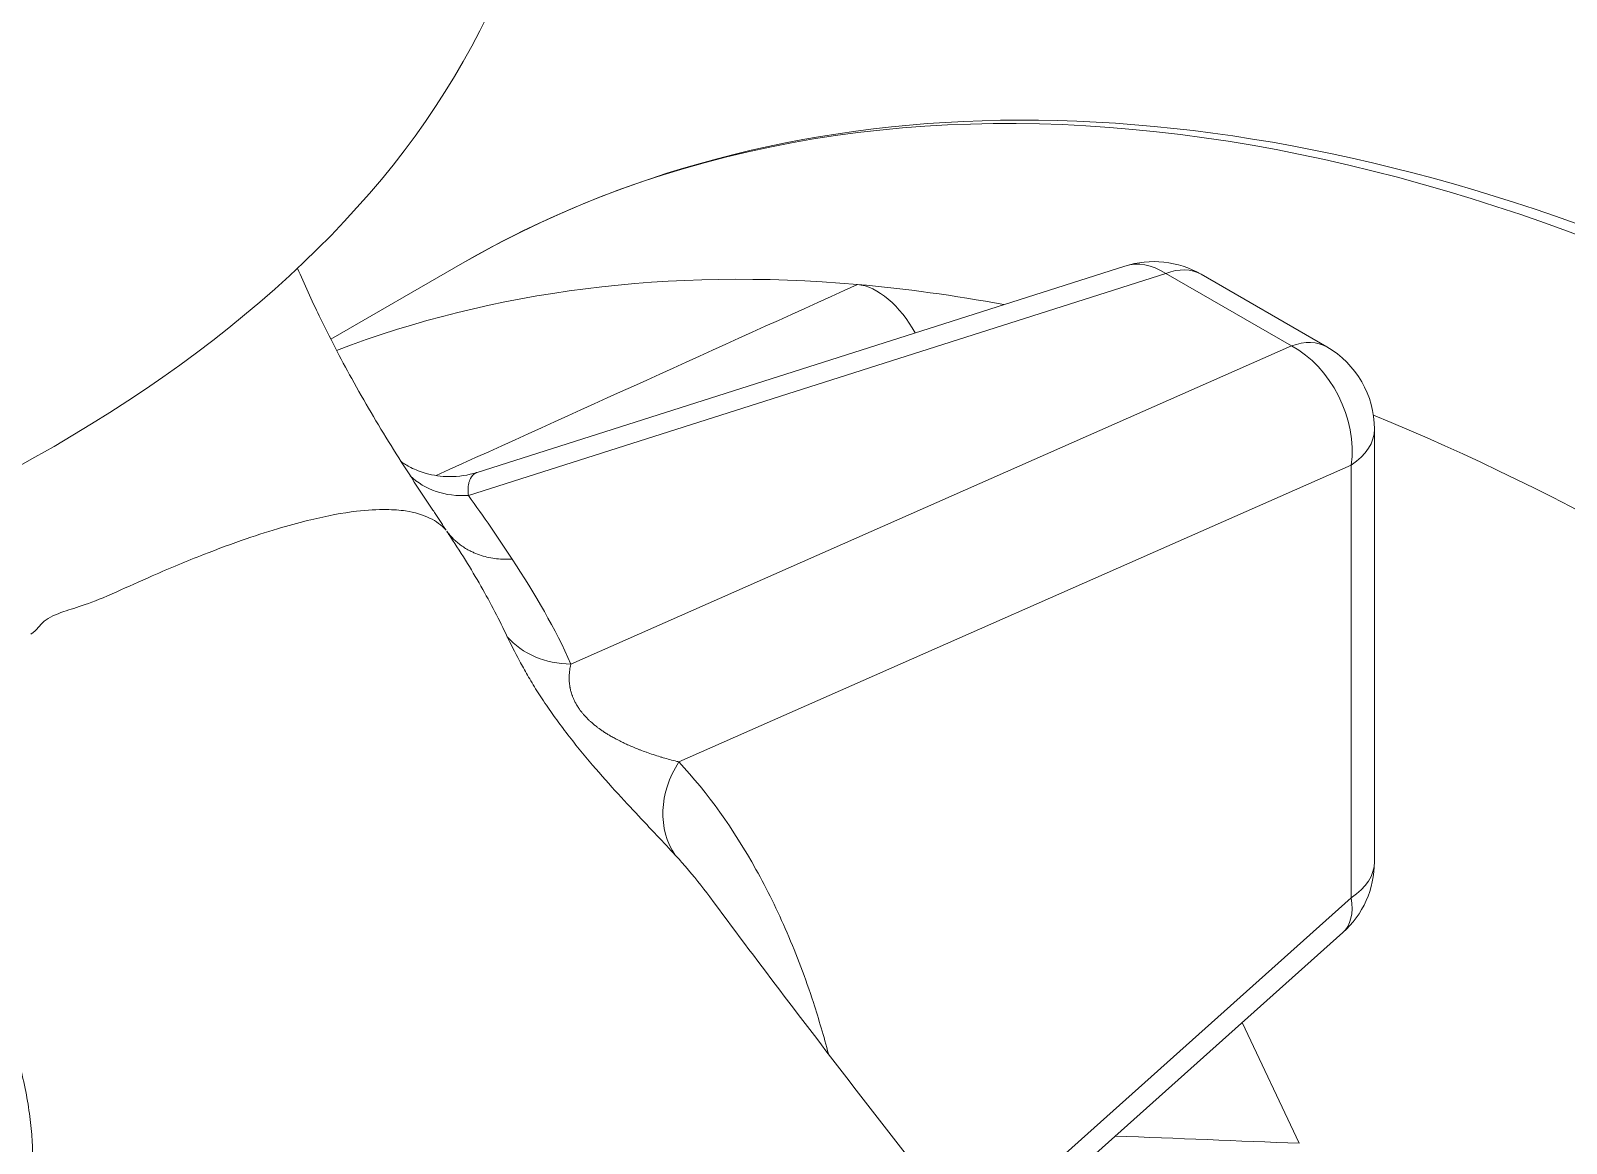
# Model space of a CAD drawing. Header units: millimetres. Extents: x -2122 to 22797, y 3569 to 89276.
# Drawn here: x 9213.5 to 9341.2, y 80018.9 to 80111.5 of the extents above; entities that cross this region are included whole.
import ezdxf

# ---------------------------------------------------------------- set-up
doc = ezdxf.new("R2010")
doc.units = ezdxf.units.MM
doc.header["$LTSCALE"] = 20
doc.layers.add('IA-TRAZ', color=8, linetype='Continuous', lineweight=5)

# ---------------------------------------------------------------- blocks, each defined once
blk = doc.blocks.new('A$C6cb7b9ed')
at = {"color": 0, "linetype": 'Continuous', "lineweight": 0, "extrusion": (2.775557561562891e-16, 0.8164965809277259, 0.577350269189626)}
for p, q in [((857.9375543956357, 4297.883238644423), (781.0420069181146, 4145.065066033341)), ((779.6005463706224, 4125.715858103125), (768.6526957787373, 4119.395113616853)), ((834.7178812728907, 4125.479041597715), (780.8195936236461, 4108.310384558736)), ((838.115592950131, 4124.874793926952), (780.0970731541183, 4106.393686052637)), ((848.5813695663437, 4118.832374980313), (838.1155929501128, 4124.874793926969)), ((851.5326874399525, 4118.750746014237), (841.0669108237216, 4124.793164960895)), ((788.633605264391, 4092.365248383736), (848.5813695663328, 4118.832374980304)), ((855.4834874399512, 4075.902201300171), (855.4834874399548, 4111.907759683694)), ((853.5597213527162, 4108.924429091247), (797.6108761828273, 4084.222837876183)), ((853.5597213527199, 4072.918870707734), (853.5597213527199, 4108.92442909125)), ((821.9263679434607, 4044.628312209909), (853.5597213527199, 4072.918870707734)), ((852.8492925612245, 4070.012402844496), (822.9708859144248, 4043.291340422566)), ((844.4754945103432, 4062.523490096523), (849.2334954355556, 4052.485584841438))]:
    blk.add_line(p, q, dxfattribs=at)
at = {"color": 0, "linetype": 'Continuous', "lineweight": 0, "extrusion": (6.179771439306763e-17, 2.220446049250313e-16, -1)}
blk.add_arc((-837.1161108237266, 4117.950178630355), 7.901599999999045, 72.33134196601989, 119.9999999999973, dxfattribs=at)
at = {"color": 0, "linetype": 'Continuous', "lineweight": 0, "extrusion": (1.173088656243255e-16, 2.220446049250313e-16, -1)}
for centre, radius, start, end in [((-847.5818874399538, 4111.907759683698), 7.90160000000007, 119.9999999999973, 180.0000000000261), ((-847.5818874399574, 4075.902201300178), 7.901600000001796, 180.0000000000261, 228.1928780206224)]:
    blk.add_arc(centre, radius, start, end, dxfattribs=at)
at = {"color": 0, "linetype": 'Continuous', "lineweight": 0}
for centre, major_axis, ratio, start_param, end_param in [((903.0630463706166, 3911.872535273655), (123.4625000000064, -213.8433228294763), 0.577350269189626, -5.151434834260726e-14, 3.141592653589742), ((837.1161108237302, 4117.95017863033), (-2.398229550864505, 7.528862967394884), 0.639413153621878, -0.6491055949679323, -6.685985098897618e-12), ((880.7139466020071, 3898.969276505225), (-123.4625000003862, 213.8433228301417), 0.5773502691896257, -0.3838317239044615, -0.09212623287703403), ((880.713946602913, 3898.96927650159), (-123.4625000023906, 213.8433228336132), 0.5773502691896258, -0.4585504088092129, -0.3838317239057241), ((847.5818874399502, 4111.907759683705), (-3.191379972972435, 7.228442185430686), 0.7108115812975586, -2.279634177565676, -0.7218137946281187), ((880.7139466017561, 3898.969276505949), (-123.4625000000045, 213.843322829438), 0.5773502691895711, -1.186964602889939, -0.6398919257270903), ((781.0965552804973, 4113.318301349245), (-6.409919759070743, -4.62041245368113), 0.8078175180225727, 0.1392797873431405, 0.9083396682260262), ((789.6330873907991, 4099.289863680373), (-7.205480809139386, -3.242888969662531), 0.8491532677318413, 0.2500731027078494, 1.075818669257315), ((803.5887100956152, 4081.239507283765), (-5.798750945596499, -5.367473337748727), 0.8288315969129644, -1.26743923626365, -0.1165466262195352), ((847.5818874400484, 4075.902201300107), (5.267405121168915, -5.889798455605021), 0.5047792388921883, 1.350918198987618e-11, 0.6668791401994724)]:
    blk.add_ellipse(centre, major_axis=major_axis, ratio=ratio, start_param=start_param, end_param=end_param, dxfattribs=at)
at = {"color": 0, "linetype": 'Continuous', "lineweight": 0, "extrusion": (-9.71871432959735e-17, 5.55111512312579e-17, -1)}
blk.add_ellipse((646.60039165733, 4167.614656466223), major_axis=(139.9999999999994, -1.221580648429885e-13), ratio=0.5773502691896258, start_param=0.2827305561064758, end_param=2.356194490192348, dxfattribs=at)
at = {"color": 0, "linetype": 'Continuous', "lineweight": 0, "extrusion": (1.859271017917193e-17, 3.097592748370178e-16, -1)}
for centre in [(837.1161108237266, 4117.950178630355), (847.5818874399502, 4111.907759683694)]:
    blk.add_ellipse(centre, major_axis=(3.950799999998456, 6.842986330540439), ratio=0.5773502691896255, start_param=-0.6055446636051762, end_param=8.115730310009894e-14, dxfattribs=at)
at = {"color": 0, "linetype": 'Continuous', "lineweight": 0, "extrusion": (-5.910947323774827e-17, 1.581449757358324e-16, -1)}
blk.add_ellipse((814.117398624554, 4118.529436725865), major_axis=(2.96851292783429, -5.150654923800058), ratio=0.5755738488635053, start_param=-2.759390429097449, end_param=-1.509203027621614, dxfattribs=at)
at = {"color": 0, "linetype": 'Continuous', "lineweight": 0, "extrusion": (1.637384398466364e-18, 5.55111512312712e-17, -1)}
for centre in [(847.5818874400738, 4111.907759683669), (847.5818874400775, 4075.902201300149)]:
    blk.add_ellipse(centre, major_axis=(7.901599999877356, 2.153413774127756e-11), ratio=0.5773502691896256, start_param=9.441966065282095e-12, end_param=0.7127987096874949, dxfattribs=at)
at = {"color": 0, "linetype": 'Continuous', "lineweight": 0}
for points, knots in [([(779.6005463706224, 4125.715858103124), (792.7732506218654, 4133.321122448535), (807.9945424671696, 4137.336063664519), (841.129237301584, 4137.893798211258), (859.0916846161581, 4134.296676137195), (896.0379005524646, 4119.779989123075), (915.0373721982305, 4108.736146241794), (951.976405673422, 4080.357140295128), (969.9084831142663, 4063.016857620729), (1002.886333051365, 4023.837774133336), (1017.92987934216, 4002.011817350609), (1043.641443744278, 3956.064540084285), (1054.307279655937, 3931.952658198531), (1070.193333226051, 3883.832284671602), (1075.407756490486, 3859.832456457294), (1079.816828238616, 3814.317605410576), (1079.004389636708, 3792.811886136168), (1071.318405596705, 3754.509818861058), (1064.454799764675, 3737.69785724612), (1047.062204900047, 3713.197978326917), (1037.514937383612, 3704.373940303762), (1026.525546370614, 3698.029212444179)], [0.7853981633974495, 0.7853981633974495, 0.7853981633974495, 0.7853981633974495, 1.095555052464236, 1.095555052464236, 1.412407789387118, 1.412407789387118, 1.734651901844516, 1.734651901844516, 2.057276119772084, 2.057276119772084, 2.379442451485346, 2.379442451485346, 2.701436871904819, 2.701436871904819, 3.023658789267734, 3.023658789267734, 3.346336134474134, 3.346336134474134, 3.668240960896954, 3.668240960896954, 3.926990816987242, 3.926990816987242, 3.926990816987242, 3.926990816987242]), ([(765.8735166013375, 4125.290818950816), (766.4490488352658, 4123.963528452712), (767.0565667688188, 4122.640174843034), (768.5445559619566, 4119.568077053093), (769.4497561682092, 4117.824638367863), (771.4381707352641, 4114.223441020789), (772.5326178102569, 4112.368876437073), (774.7913772895063, 4108.733285571907), (775.9565287608948, 4106.95009810209), (777.1478570629424, 4105.173154129467)], [34.61597287566428, 34.61597287566428, 34.61597287566428, 34.61597287566428, 38.97861527418502, 38.97861527418502, 44.85792999887752, 44.85792999887752, 51.36202322625231, 51.36202322625231, 57.82694448280178, 57.82694448280178, 57.82694448280178, 57.82694448280178]), ([(774.5082168004355, 4109.20531503751), (774.7226163396062, 4109.052355740183), (774.998408148922, 4108.878907637823), (775.6897805672725, 4108.529165492724), (776.1211591070005, 4108.35637791949), (777.1803525769847, 4108.059666801251), (777.8385356989693, 4107.962622784684), (779.2733176417951, 4107.952432845683), (780.0696348019792, 4108.071505371852), (780.8198811348211, 4108.310539941405)], [7.19924736642575, 7.19924736642575, 7.19924736642575, 7.19924736642575, 8.663592434275738, 8.663592434275738, 10.34933496950405, 10.34933496950405, 12.53312144579089, 12.53312144579089, 15.07436805656318, 15.07436805656318, 15.07436805656318, 15.07436805656318]), ([(780.8195999016116, 4108.310386558504), (780.7976496806677, 4108.303401585388), (780.776053367159, 4108.295460754822), (780.7548073546113, 4108.286580208984), (780.7351614805902, 4108.278368499399), (780.7158171168358, 4108.269347861948), (780.6967771611471, 4108.259514168265), (780.6928540591089, 4108.25748797744), (780.688944187752, 4108.255427418211), (780.6850475315532, 4108.253332440388), (780.6319635172313, 4108.224792629109), (780.5813500066124, 4108.18989031234), (780.533351960441, 4108.148423965979), (780.5182397436856, 4108.135368259227), (780.503387354338, 4108.121660223725), (780.4888007438622, 4108.107288959756), (780.4496323761141, 4108.068698846466), (780.412293684336, 4108.02520813758), (780.3772784419434, 4107.976947376372), (780.3639908000314, 4107.958633303135), (780.3510375084425, 4107.939634584229), (780.3384454293937, 4107.919966976937), (780.3329355810947, 4107.911361127834), (780.327493275161, 4107.902624760391), (780.3221209835665, 4107.893759378381), (780.2861451115295, 4107.834391817589), (780.2531571236559, 4107.769127301621), (780.2236589797558, 4107.697703415906), (780.1951954765264, 4107.628784706747), (780.1699827521425, 4107.554131771602), (780.1485549079389, 4107.473343420981), (780.1351627747736, 4107.42285171766), (780.1232506645847, 4107.369960136959), (780.1129621332457, 4107.314534487228), (780.1105242219437, 4107.301401143533), (780.108177891465, 4107.288125913674), (780.1059249764057, 4107.274706140452), (780.0952713565548, 4107.211246507346), (780.086715184314, 4107.14446184547), (780.0806160090233, 4107.074167051696), (780.0747389307926, 4107.006431991893), (780.0711427561055, 4106.935437727963), (780.0701993468556, 4106.860997332871), (780.0692955864597, 4106.789685461743), (780.0708260430383, 4106.715210998951), (780.075169202597, 4106.637390356074), (780.0795123621556, 4106.559569713201), (780.0866675943489, 4106.478403037627), (780.0970731541111, 4106.393686052634)], [0.005500754682453411, 0.005500754682453411, 0.005500754682453411, 0.005500754682453411, 0.00567690626250175, 0.00567690626250175, 0.00567690626250175, 0.0058397910269888, 0.0058397910269888, 0.0058397910269888, 0.00587335274109103, 0.00587335274109103, 0.00587335274109103, 0.00633056282611534, 0.00633056282611534, 0.00633056282611534, 0.00647451572553552, 0.00647451572553552, 0.00647451572553552, 0.00686106201079971, 0.00686106201079971, 0.00686106201079971, 0.00700774923238656, 0.00700774923238656, 0.00700774923238656, 0.00707193437082062, 0.00707193437082062, 0.00707193437082062, 0.0075017539891764, 0.0075017539891764, 0.0075017539891764, 0.00791649778215355, 0.00791649778215355, 0.00791649778215355, 0.00817570743778432, 0.00817570743778432, 0.00817570743778432, 0.0082371282693524, 0.0082371282693524, 0.0082371282693524, 0.00852757605637679, 0.00852757605637679, 0.00852757605637679, 0.00880744739771081, 0.00880744739771081, 0.00880744739771081, 0.00907555652044644, 0.00907555652044644, 0.00907555652044644, 0.00934366564318208, 0.00934366564318208, 0.00934366564318208, 0.00934366564318208]), ([(743.6930279170356, 4094.841552073), (744.3099050836845, 4095.232733407702), (744.355972455558, 4095.561232683076), (745.2199335066198, 4096.264688763877), (745.7814096881066, 4096.498233161448), (747.516629327276, 4097.098145789949), (748.6327915181737, 4097.368075369082), (751.7382083294669, 4098.78607362579), (752.7185005500269, 4099.231734104706), (755.2615988082634, 4100.342872564741), (756.6865321769455, 4100.93610280834), (759.2929147745472, 4101.953875603675), (760.4839072060367, 4102.388490055942), (762.6377288603962, 4103.132618605881), (763.6168976718382, 4103.449020547137), (765.3990553548629, 4103.971449052762), (766.2082192769867, 4104.183242740237), (768.3664425254119, 4104.697876899225), (769.6329089528244, 4104.947807425044), (771.689549521152, 4105.185185262744), (772.521295070992, 4105.222021748601), (773.8525409068334, 4105.211850849035), (774.3831608742275, 4105.178969257278), (775.6413712592057, 4104.992755422132), (776.3081323084934, 4104.776476476054), (777.4279812756522, 4104.244983513679), (777.8649567552475, 4103.94057579879), (778.2506072818924, 4103.492751745851)], [0.001531787029160053, 0.001531787029160053, 0.001531787029160053, 0.001531787029160053, 0.1587277250518236, 0.1587277250518236, 0.2969229908558088, 0.2969229908558088, 0.5240127931694769, 0.5240127931694769, 0.613486136657117, 0.613486136657117, 0.7380490218295511, 0.7380490218295511, 0.8504147398638078, 0.8504147398638078, 0.9513977473396584, 0.9513977473396584, 1.041753950348803, 1.041753950348803, 1.204110020004566, 1.204110020004566, 1.328467358101398, 1.328467358101398, 1.422860605868856, 1.422860605868856, 1.568792276972587, 1.568792276972587, 1.715411023795802, 1.715411023795802, 1.715411023795802, 1.715411023795802]), ([(778.2506001739694, 4103.492759996003), (777.9724828154485, 4103.92721264447), (777.6873273040419, 4104.363156675952), (777.3966233853516, 4104.800522717251), (777.3141390198598, 4104.924621011356), (777.2312082052649, 4105.048833972143), (777.1478570629461, 4105.17315412947)], [1.38535567140601e-05, 1.38535567140601e-05, 1.38535567140601e-05, 1.38535567140601e-05, 0.00131477500449996, 0.00131477500449996, 0.00131477500449996, 0.001683898615358474, 0.001683898615358474, 0.001683898615358474, 0.001683898615358474]), ([(783.3332116090696, 4094.633658191364), (783.0069861922475, 4095.326999520587), (782.6636683954584, 4096.019658873054), (781.9333869662605, 4097.424076639853), (781.5453979823087, 4098.13575893742), (780.7284500313235, 4099.570448495841), (780.2987980063826, 4100.293376562317), (779.3931362804306, 4101.758431441438), (778.916052824994, 4102.500384647818), (778.3835180623082, 4103.299197444681), (778.3432628469945, 4103.35940612909), (778.302906767598, 4103.419592034468)], [0, 0, 0, 0, 0.00207795426331607, 0.00207795426331607, 0.004220545239181, 0.004220545239181, 0.00640849342897418, 0.00640849342897418, 0.00867014388753839, 0.00867014388753839, 0.00885458076996557, 0.00885458076996557, 0.00885458076996557, 0.00885458076996557]), ([(778.3148807354464, 4103.401728878664), (778.3915663819917, 4103.297069837321), (778.4730681995989, 4103.194118870468), (778.5593658499729, 4103.093370503779), (778.649637789169, 4102.987982345529), (778.745157694395, 4102.885005417415), (778.8458075023354, 4102.784997993316), (778.9457133942578, 4102.685729737312), (779.0506736362022, 4102.589388329405), (779.1604772634219, 4102.496495943575), (779.2694104554412, 4102.404339934188), (779.383110277262, 4102.31557948541), (779.501278450598, 4102.230685411996), (779.6190010330047, 4102.14611145886), (779.7411578693409, 4102.065375701504), (779.867367469642, 4101.988890287499), (779.99320081113, 4101.912632893489), (780.1230620995138, 4101.840601317217), (780.2564956392107, 4101.773138106091), (780.355983614043, 4101.722837572455), (780.4574557749529, 4101.675075352858), (780.5606989535136, 4101.629965950346), (780.7587800642596, 4101.543419597543), (780.9633142292605, 4101.466666601977), (781.1733700421846, 4101.400067653296), (781.3787851350444, 4101.334940061537), (781.5894807018503, 4101.279522731958), (781.804533729055, 4101.234075563636), (782.0156809018026, 4101.189453819756), (782.2310287865203, 4101.154443629755), (782.4496513811773, 4101.129213961027), (782.6610975158601, 4101.104812476176), (782.8756067054655, 4101.089560176981), (783.0922925973555, 4101.083533770216), (783.3031598178477, 4101.077669190683), (783.5160880620297, 4101.080542016156), (783.7302175413333, 4101.092145183587)], [0.003959483133692095, 0.003959483133692095, 0.003959483133692095, 0.003959483133692095, 0.0755725368799483, 0.0755725368799483, 0.0755725368799483, 0.150483605808259, 0.150483605808259, 0.150483605808259, 0.22484099712853, 0.22484099712853, 0.22484099712853, 0.29860894259673, 0.29860894259673, 0.29860894259673, 0.372098722418953, 0.372098722418953, 0.372098722418953, 0.445369412907953, 0.445369412907953, 0.445369412907953, 0.5, 0.5, 0.5, 0.604813582109779, 0.604813582109779, 0.604813582109779, 0.707311539204953, 0.707311539204953, 0.707311539204953, 0.807947899143415, 0.807947899143415, 0.807947899143415, 0.905280790797749, 0.905280790797749, 0.905280790797749, 1, 1, 1, 1]), ([(797.3119854745692, 4076.467323981033), (796.8479933644394, 4076.974487410137), (796.3406134820198, 4077.516892045218), (795.2382028096636, 4078.686925567005), (794.6472754024817, 4079.310098111794), (793.3971121179366, 4080.64212458502), (792.7355410774198, 4081.353065172098), (791.3331642641151, 4082.906087406069), (790.6142787344161, 4083.723963233195), (789.5117331625315, 4085.045464776933), (789.1404188803117, 4085.50193123566), (788.4146743868569, 4086.422349676796), (788.0570645906428, 4086.890105902569), (787.356047906711, 4087.840567248068), (787.0221669737784, 4088.310366802677), (786.3863235363478, 4089.239299320871), (786.0818280590556, 4089.702545106772), (785.5186738928987, 4090.593053194549), (785.2594473566405, 4091.020674274896), (784.7782654450039, 4091.844223126384), (784.5551249794644, 4092.242439926126), (783.945556399909, 4093.369223373935), (783.614721641703, 4094.035352448973), (783.3332116090696, 4094.633658191364)], [0, 0, 0, 0, 0.0017850378169485, 0.0017850378169485, 0.003570075633897, 0.003570075633897, 0.00535511345084549, 0.00535511345084549, 0.00714015126779399, 0.00714015126779399, 0.00803267017626828, 0.00803267017626828, 0.00892518908474257, 0.00892518908474257, 0.00981770799321686, 0.00981770799321686, 0.0107102269016912, 0.0107102269016912, 0.0116027458101654, 0.0116027458101654, 0.0124952647186397, 0.0124952647186397, 0.0142803025355884, 0.0142803025355884, 0.0142803025355884, 0.0142803025355884]), ([(788.6336052643946, 4092.36524838374), (788.6119810839318, 4092.282232401611), (788.5921255971098, 4092.197345900359), (788.5743602497296, 4092.110327022023), (788.5576320499986, 4092.028388338317), (788.5427570996162, 4091.944558987711), (788.5300625220971, 4091.858579887352), (788.5177540253153, 4091.77521567297), (788.5074951419501, 4091.68983071141), (788.4996422608147, 4091.602147666174), (788.4921359080818, 4091.518333858633), (788.4868279920793, 4091.432420439266), (788.4840839862973, 4091.344124545376), (788.4821457920352, 4091.28175784196), (788.4814878774469, 4091.218201681137), (788.4822560886187, 4091.153342604347), (788.4824735395832, 4091.134983499102), (788.4828059106385, 4091.116518367215), (788.4832567762514, 4091.097942565192), (788.4848770347726, 4091.031187415564), (788.4880996125776, 4090.962954889942), (788.4931330750278, 4090.893212210588), (788.4979745399451, 4090.826129811747), (788.5044910995475, 4090.757649842115), (788.5129120954862, 4090.687767839624), (788.5209150755963, 4090.621354759784), (788.530637937316, 4090.553675091295), (788.5423208732336, 4090.48475276299), (788.5462759086386, 4090.461420421591), (788.5504559685451, 4090.437945931143), (788.5548716443609, 4090.414331087343), (788.5558987164059, 4090.40883835027), (788.5569387836895, 4090.403336774558), (788.5579919834909, 4090.397826470992), (788.5767068148798, 4090.299911144587), (788.5995261004482, 4090.198958285059), (788.6273266112348, 4090.095046442083), (788.6565727848956, 4089.985731047508), (788.6913331984779, 4089.873141959714), (788.7326873837937, 4089.757334611917), (788.7428809766079, 4089.728788699602), (788.7534754017743, 4089.700047042196), (788.7644871343091, 4089.671110054206), (788.7789464883663, 4089.633113294469), (788.7941484295061, 4089.59479293328), (788.8101011746494, 4089.556189044468), (788.8453152414932, 4089.470974875516), (788.8843055114212, 4089.384191075755), (788.9271062370553, 4089.296481717226), (788.9704666998823, 4089.207625317624), (789.017736697193, 4089.117820054975), (789.0689160836464, 4089.027854092656), (789.0874336641518, 4088.995302863241), (789.1064627869437, 4088.962731620159), (789.12600280472, 4088.930180887663), (789.1771134353385, 4088.845038259684), (789.231893903665, 4088.759581840987), (789.2903249681312, 4088.674119759984), (789.3064506660212, 4088.650534091809), (789.3228541199951, 4088.626948034148), (789.3395342716667, 4088.603368140477), (789.3867111515556, 4088.536676551911), (789.4358163328634, 4088.470472375495), (789.4866143783966, 4088.405032579406), (789.5374124239333, 4088.339592783316), (789.5899031764147, 4088.274917675972), (789.6438018633471, 4088.211269994863), (789.6657496354655, 4088.185352391309), (789.6878590575889, 4088.159682767095), (789.7101078495161, 4088.13427028685), (789.7781619296966, 4088.056539191439), (789.8475659426786, 4087.981165841906), (789.9181628596034, 4087.907895967732), (789.9840049899303, 4087.839560907033), (790.0508852238872, 4087.773055640961), (790.1187004713993, 4087.708187977104), (790.1775175367675, 4087.651927390185), (790.236943376045, 4087.596989591035), (790.2968180706357, 4087.543332189802), (790.3763326986682, 4087.472074234662), (790.4569202525036, 4087.402930501218), (790.5378124494364, 4087.336067839008), (790.6173183368101, 4087.270351051819), (790.6971188198495, 4087.206838618877), (790.7765848063009, 4087.145665443861), (790.8463058619691, 4087.09199394828), (790.9157710345553, 4087.040123044215), (790.9846172531634, 4086.990122372434), (791.0064781725141, 4086.974245528713), (791.0283040592712, 4086.958536339071), (791.0500896516696, 4086.942993834906), (791.1353108915519, 4086.882194410639), (791.2200104696767, 4086.823736066294), (791.3042257080979, 4086.76732136942), (791.3928040971823, 4086.707983854467), (791.480846705881, 4086.650907081794), (791.5684193967409, 4086.595780211661), (791.655992087608, 4086.540653341528), (791.7430950946673, 4086.487476571986), (791.8298137273614, 4086.435972610975), (791.9342288796452, 4086.373958326791), (792.0381180986387, 4086.314351770547), (792.1414464157187, 4086.256838657217), (792.2498157805439, 4086.196519668798), (792.3575682305946, 4086.138503263076), (792.464683933018, 4086.082467753622), (792.5427856587903, 4086.041610345276), (792.6205493181678, 4086.00180694346), (792.6979732081909, 4085.962945762878), (792.8241010754773, 4085.899638716092), (792.9485725904105, 4085.839201553551), (793.071704143209, 4085.78119564465), (793.1948356960365, 4085.723189735746), (793.3166270132224, 4085.667615238978), (793.437369331672, 4085.61408318041), (793.5887362107187, 4085.546973481524), (793.7383548084126, 4085.483112790728), (793.8863326709888, 4085.421993354267), (794.0406747610814, 4085.358245294893), (794.1932315581998, 4085.297478762106), (794.3440827523391, 4085.239190604964), (794.3590757539587, 4085.233397383116), (794.3740518769246, 4085.22762870415), (794.3890111800556, 4085.22188411429), (794.5556084282634, 4085.157908349209), (794.7202901298715, 4085.096856039511), (794.883151683518, 4085.03842957347), (794.8966596980117, 4085.033583582925), (794.910155190073, 4085.028755675967), (794.9236382134204, 4085.023945693411), (795.1130206422076, 4084.956384720234), (795.3000962307178, 4084.892275726934), (795.4847970675746, 4084.831272862423), (795.6793146895452, 4084.767027716917), (795.8711985824721, 4084.706227183884), (796.0603633238225, 4084.648512173379), (796.1452331814417, 4084.622617999396), (796.2295556009976, 4084.597345541494), (796.3133223503264, 4084.572665398084), (796.4991531975011, 4084.517914175269), (796.6823043377171, 4084.466058046503), (796.8628512297819, 4084.416764242953), (797.0567334959069, 4084.363829549763), (797.2476140488088, 4084.313849351717), (797.4355404981852, 4084.266486368374), (797.4942746059114, 4084.251683648618), (797.5527197487918, 4084.237137112487), (797.6108761828091, 4084.222837876194)], [0, 0, 0, 0, 0.000277337723664779, 0.000277337723664779, 0.000277337723664779, 0.000538484367350963, 0.000538484367350963, 0.000538484367350963, 0.000791688747222179, 0.000791688747222179, 0.000791688747222179, 0.00103371983890365, 0.00103371983890365, 0.00103371983890365, 0.00120467548190102, 0.00120467548190102, 0.00120467548190102, 0.00125306643652822, 0.00125306643652822, 0.00125306643652822, 0.00142696716031005, 0.00142696716031005, 0.00142696716031005, 0.00159423457561887, 0.00159423457561887, 0.00159423457561887, 0.00175319888417203, 0.00175319888417203, 0.00175319888417203, 0.00180701322285153, 0.00180701322285153, 0.00180701322285153, 0.00181953026576362, 0.00181953026576362, 0.00181953026576362, 0.00204195183037706, 0.00204195183037706, 0.00204195183037706, 0.00227593960697157, 0.00227593960697157, 0.00227593960697157, 0.00233361638380619, 0.00233361638380619, 0.00233361638380619, 0.00240935096380203, 0.00240935096380203, 0.00240935096380203, 0.00257652736732864, 0.00257652736732864, 0.00257652736732864, 0.00274589006205554, 0.00274589006205554, 0.00274589006205554, 0.00280716839207235, 0.00280716839207235, 0.00280716839207235, 0.00296745351176734, 0.00296745351176734, 0.00296745351176734, 0.00301168870475254, 0.00301168870475254, 0.00301168870475254, 0.00313680018034569, 0.00313680018034569, 0.00313680018034569, 0.00326191165593884, 0.00326191165593884, 0.00326191165593884, 0.00331285757522776, 0.00331285757522776, 0.00331285757522776, 0.00346868975201619, 0.00346868975201619, 0.00346868975201619, 0.003614026445703, 0.003614026445703, 0.003614026445703, 0.00374007889156744, 0.00374007889156744, 0.00374007889156744, 0.00390747871576446, 0.00390747871576446, 0.00390747871576446, 0.00407200968505802, 0.00407200968505802, 0.00407200968505802, 0.00421636418665346, 0.00421636418665346, 0.00421636418665346, 0.00426220144807206, 0.00426220144807206, 0.00426220144807206, 0.0044415084036473, 0.0044415084036473, 0.0044415084036473, 0.00463010516562562, 0.00463010516562562, 0.00463010516562562, 0.00481870192760393, 0.00481870192760393, 0.00481870192760393, 0.00504578530064833, 0.00504578530064833, 0.00504578530064833, 0.00528394732237461, 0.00528394732237461, 0.00528394732237461, 0.00545759940600287, 0.00545759940600287, 0.00545759940600287, 0.00574048840775383, 0.00574048840775383, 0.00574048840775383, 0.0060233774095048, 0.0060233774095048, 0.0060233774095048, 0.00637801715690886, 0.00637801715690886, 0.00637801715690886, 0.00674790924007077, 0.00674790924007077, 0.00674790924007077, 0.00678467257256484, 0.00678467257256484, 0.00678467257256484, 0.00719409472141536, 0.00719409472141536, 0.00719409472141536, 0.00722805289140566, 0.00722805289140566, 0.00722805289140566, 0.007705029051761, 0.007705029051761, 0.007705029051761, 0.00820735632888104, 0.00820735632888104, 0.00820735632888104, 0.00843272837330653, 0.00843272837330653, 0.00843272837330653, 0.0089327009552612, 0.0089327009552612, 0.0089327009552612, 0.00946960201232841, 0.00946960201232841, 0.00946960201232841, 0.00963740385520738, 0.00963740385520738, 0.00963740385520738, 0.00963740385520738]), ([(797.61087618282, 4084.2228378762), (800.0289694292678, 4081.610450330254), (802.160283344494, 4078.622068390664), (804.0229666086361, 4075.281486666061), (804.9543082407199, 4073.611195803751), (805.8179064374071, 4071.852086992811), (806.6143706545354, 4070.004959286464), (807.0126027630849, 4069.081395433296), (807.3940113632034, 4068.135774394822), (807.7584332843599, 4067.167882239268), (808.1228552055272, 4066.199990083695), (808.4708335288324, 4065.207964107839), (808.7999422432604, 4064.198497771126), (809.2548857258316, 4062.803061823543), (809.6741527981667, 4061.375533954532), (810.0581129137081, 4059.916246497753)], [6.55385783982963e-16, 6.55385783982963e-16, 6.55385783982963e-16, 6.55385783982963e-16, 0.00956173353634628, 0.00956173353634628, 0.00956173353634628, 0.0143426003045191, 0.0143426003045191, 0.0143426003045191, 0.0167330336886054, 0.0167330336886054, 0.0167330336886054, 0.0191234670726918, 0.0191234670726918, 0.0191234670726918, 0.02242788303303533, 0.02242788303303533, 0.02242788303303533, 0.02242788303303533]), ([(732.3514803305461, 4078.239314231873), (732.7193073287654, 4077.805756302833), (733.079017831913, 4077.368138436907), (733.7816301504408, 4076.485993000914), (734.1245810441342, 4076.041491212713), (734.7945358023917, 4075.145168538968), (735.1215724526392, 4074.693365413485), (735.7607407100968, 4073.781582788041), (736.0728721161522, 4073.321603110463), (736.6830285542692, 4072.392634850218), (736.9810201334458, 4071.923628213372), (737.515577543154, 4071.053707469946), (737.7543349485295, 4070.653922623362), (738.246009114695, 4069.806597252337), (738.4979536721239, 4069.35773788123), (738.9874975363182, 4068.45487355432), (739.2251506654738, 4068.000896591166), (739.6858192178424, 4067.087805790121), (739.9088614648845, 4066.62870326126), (740.1574155938488, 4066.096157788376), (740.1903621061119, 4066.025123211301), (740.5243963301273, 4065.300346751889), (740.8098104366454, 4064.643068196711), (741.1104873296044, 4063.903912824641), (741.1419957031449, 4063.825837783327), (741.3331645490161, 4063.34831528776), (741.4870923653452, 4062.947225538747), (741.7602881098446, 4062.202806613449), (741.8813263446191, 4061.859640036266), (742.2526252704356, 4060.761370942532), (742.4840055089753, 4060.005840151928), (742.8903908969278, 4058.515286317736), (743.0668042093403, 4057.780290119772), (743.3608348132566, 4056.351447763475), (743.4813369228195, 4055.657694514074), (743.6697803983316, 4054.299220839303), (743.7398299198849, 4053.634589984326), (743.795749194016, 4052.830097941471), (743.8043529757542, 4052.691455638149), (743.8396835964359, 4052.043159173225), (743.8530249289997, 4051.534972967555), (743.8505795155052, 4050.790828373851), (743.8464143827023, 4050.552149962482), (743.8198658512865, 4049.722908070222), (743.7796947193256, 4049.136272688466), (743.7016285218579, 4048.410141459132), (743.6847188946795, 4048.265990247514), (743.6383127265381, 4047.90132834925), (743.6067826486196, 4047.679376944071), (743.5635529313713, 4047.410359907643), (743.5553559131968, 4047.360681750932), (743.5318282656681, 4047.221927983652), (743.5160600250656, 4047.133278562491), (743.487732952106, 4046.995964518034), (743.4778047527379, 4046.947878748525), (743.457437311472, 4046.850651430669), (743.4469917589831, 4046.801513755065), (743.4253331954042, 4046.701795717072), (743.4141070792921, 4046.65121452914), (743.390488698491, 4046.547116040649), (743.3780663746238, 4046.493591004417), (743.3522817565699, 4046.384382703804), (743.3389022228894, 4046.328693752352), (743.310923813211, 4046.213005418497), (743.29631001895, 4046.153000998639), (743.2728841090993, 4046.055800654296), (743.2639678618598, 4046.018553784461), (743.2343318807452, 4045.892856206447), (743.2130964453336, 4045.804261876134), (743.1727103347712, 4045.637890024417), (743.1536193945085, 4045.560099551087), (743.1159321632967, 4045.408134783804), (743.0973516220565, 4045.333951979268), (743.0603780789988, 4045.188178680508), (743.041998599414, 4045.116581937433), (743.0125855017486, 4045.004004229774), (743.001760554127, 4044.962987505326), (742.9673020468672, 4044.834064675608), (742.9433762586796, 4044.746302121752), (742.8947031084772, 4044.571132417514), (742.8699562509664, 4044.48372559178), (742.8213609669892, 4044.315581417514), (742.797460392967, 4044.23434646392), (742.7484105433377, 4044.070724029975), (742.7232454147033, 4043.988351899854), (742.6946483164302, 4043.896424571757), (742.6913249437075, 4043.885766615648), (742.6880004409923, 4043.875129931312)], [5.00445925559189e-17, 5.00445925559189e-17, 5.00445925559189e-17, 5.00445925559189e-17, 0.000852514808955878, 0.000852514808955878, 0.00170236285812994, 0.00170236285812994, 0.00255037858378126, 0.00255037858378126, 0.00339840517792031, 0.00339840517792031, 0.0042483462116483, 0.0042483462116483, 0.00496212739847022, 0.00496212739847022, 0.00575154351544897, 0.00575154351544897, 0.00653777454742702, 0.00653777454742702, 0.00732251934933737, 0.00732251934933737, 0.00744319109770528, 0.00744319109770528, 0.00855277886030036, 0.00855277886030036, 0.00868372294732282, 0.00868372294732282, 0.0093531049793905, 0.0093531049793905, 0.00992425479694035, 0.00992425479694035, 0.0111825929469722, 0.0111825929469722, 0.0124053184961754, 0.0124053184961754, 0.0135571030783608, 0.0135571030783608, 0.0146573921578833, 0.0146573921578833, 0.0148863821954105, 0.0148863821954105, 0.015727703115878, 0.015727703115878, 0.016126914045028, 0.016126914045028, 0.0171206540789086, 0.0171206540789086, 0.0173674458946455, 0.0173674458946455, 0.0177462911624136, 0.0177462911624136, 0.0178323984484763, 0.0178323984484763, 0.0179877118194543, 0.0179877118194543, 0.0180719755256213, 0.0180719755256213, 0.0181583485536352, 0.0181583485536352, 0.0182471945893086, 0.0182471945893086, 0.0183409498181359, 0.0183409498181359, 0.0184382018524397, 0.0184382018524397, 0.0185428606683229, 0.0185428606683229, 0.018607977744263, 0.018607977744263, 0.0187630442254652, 0.0187630442254652, 0.0188993821757784, 0.0188993821757784, 0.0190297410614105, 0.0190297410614105, 0.019155892334934, 0.019155892334934, 0.0192282436690718, 0.0192282436690718, 0.019383310150274, 0.019383310150274, 0.0195383766314762, 0.0195383766314762, 0.0196821630656167, 0.0196821630656167, 0.0198291883522591, 0.0198291883522591, 0.0198485095938806, 0.0198485095938806, 0.0198485095938806, 0.0198485095938806]), ([(800.1758942468678, 4072.993192320541), (799.5250248262619, 4073.868198965458), (798.8511841428754, 4074.710231432772), (797.8770574008759, 4075.840360416322), (797.596369270419, 4076.156480201724), (797.3119854745692, 4076.467323981033)], [0.03208505223124472, 0.03208505223124472, 0.03208505223124472, 0.03208505223124472, 0.0348149933216594, 0.0348149933216594, 0.0358997921070464, 0.0358997921070464, 0.0358997921070464, 0.0358997921070464]), ([(800.175219952167, 4072.992691841934), (802.1084834035446, 4070.393108852583), (804.0498311610663, 4067.808585278701), (810.0969328678384, 4059.830482328662), (814.2300322635292, 4054.491909506042), (822.8565110302206, 4043.431255692926), (827.3422101825108, 4037.708303172811), (837.2800181940129, 4024.912664923854), (842.7300715768561, 4017.819849063723), (852.6358828512184, 4004.624297322378), (857.1113379509243, 3998.546636366861), (865.3488375010184, 3987.05786528127), (869.128382434561, 3981.662045590216), (876.2274339429223, 3971.238706772089), (879.5608405581861, 3966.221322133596), (886.1984254543695, 3955.974578266702), (889.5014763475756, 3950.74063063234), (896.0334326146749, 3940.094104387514), (899.2617753934737, 3934.677461641606), (905.5218323044519, 3923.816597040241), (908.555551854266, 3918.36963476288), (914.3106537200019, 3907.618281430398), (917.0430820269121, 3902.315770152316), (922.2812434270436, 3891.757577433586), (924.7918931058975, 3886.500507225239), (929.6787068633439, 3875.889704246234), (932.0545758578319, 3870.532968521995), (936.7424277066439, 3859.599935496037), (939.0514695914371, 3854.021270121386), (943.7104729132898, 3842.40485272908), (946.0476299584461, 3836.362015422974), (950.6260145155593, 3824.052382593193), (952.8623134542995, 3817.782323854965), (957.0964252257454, 3805.358272663445), (959.0990652711716, 3799.201824213164), (962.870481746233, 3787.003947083255), (964.6444230213256, 3780.955794510743), (967.952473098323, 3768.970093216631), (969.4943864324723, 3763.030152796535), (972.3708180310077, 3751.23074898592), (973.7078887490188, 3745.368484953579), (976.2237836367767, 3733.520620519507), (977.398274629848, 3727.533120998313), (979.5450115751573, 3715.558598465247), (980.5156295075012, 3709.569098476936), (982.2153381876651, 3697.779602093062), (982.9501716611358, 3691.975135562935), (984.1967656101024, 3680.493459910511), (984.7113589120763, 3674.81277631216), (985.5267851808294, 3663.521314692684), (985.8279120041134, 3657.907904993136), (986.2154526251343, 3646.758412547799), (986.3021928681974, 3641.219286569413), (986.2590286658506, 3630.188291735678), (986.1277702217503, 3624.694500733971), (985.6414305799826, 3613.788206936334), (985.2858979384928, 3608.373334400935), (984.3462027639489, 3597.662648439037), (983.7626288261727, 3592.36355319563), (982.3651298995228, 3581.921955922757), (981.5539015981794, 3576.780207100567), (979.7188632591005, 3566.71976910389), (978.6991022086931, 3561.796228326572), (976.4381548991132, 3552.0781995693), (975.1965040764135, 3547.281274146434), (972.4950424500366, 3537.836477835529), (971.0355507206787, 3533.187088020021), (967.897054886891, 3524.037359148332), (966.2178233027571, 3519.534799788379), (962.6403712130104, 3510.688232907509), (960.7426402261535, 3506.343002533444), (956.7311831304887, 3497.82995982183), (954.6187293992825, 3493.661836741911), (950.1972905893472, 3485.552035880188), (947.890547276942, 3481.605870079653), (943.0992737634133, 3473.962573490601), (940.6179542785594, 3470.261037619558), (935.4877216525474, 3463.105544536317), (932.8389564725276, 3459.644128360102), (929.2854435482423, 3455.299358442093), (928.4767491791154, 3454.329399888966), (927.6590898722261, 3453.367516309207)], [0, 0, 0, 0, 10.00044400894815, 10.00044400894815, 31.02821697243932, 31.02821697243932, 53.53714148695271, 53.53714148695271, 81.01690282126846, 81.01690282126846, 104.0103632333805, 104.0103632333805, 123.9395239309849, 123.9395239309849, 142.0802173199348, 142.0802173199348, 160.6698383756143, 160.6698383756143, 179.5829820694638, 179.5829820694638, 198.2779694907252, 198.2779694907252, 216.1835434787493, 216.1835434787493, 233.713429135168, 233.713429135168, 251.4104256016898, 251.4104256016898, 269.7300406698323, 269.7300406698323, 289.479912160431, 289.479912160431, 309.8944279991014, 309.8944279991014, 329.8945527044636, 329.8945527044636, 349.5201242836249, 349.5201242836249, 368.8265312204322, 368.8265312204322, 387.9367167162102, 387.9367167162102, 407.5340305814915, 407.5340305814915, 427.2420255029974, 427.2420255029974, 446.4991262894193, 446.4991262894193, 465.5284160356685, 465.5284160356685, 484.5479118717375, 484.5479118717375, 503.5635490172766, 503.5635490172766, 522.6969899224607, 522.6969899224607, 541.8601027252756, 541.8601027252756, 560.9486157078267, 560.9486157078267, 579.8591204414797, 579.8591204414797, 598.3976438119735, 598.3976438119735, 616.9283557990146, 616.9283557990146, 635.4101908960713, 635.4101908960713, 653.852123688829, 653.852123688829, 672.2556217048539, 672.2556217048539, 690.5394252238524, 690.5394252238524, 708.5477925134975, 708.5477925134975, 726.2354570906504, 726.2354570906504, 743.6438184210913, 743.6438184210913, 748.6993973360932, 748.6993973360932, 748.6993973360932, 748.6993973360932])]:
    blk.add_open_spline(points, degree=3, knots=knots, dxfattribs=at)
for points in [[(777.406769195959, 4108.047470862282), (789.09409329964, 4113.346898748019), (800.781424146533, 4118.646307062878), (812.4687616905703, 4123.945695782611)], [(780.0970731541183, 4106.393686052637), (781.3685843543335, 4104.62971263082), (782.6003180397074, 4102.863628585452), (783.731137151759, 4101.092189940284)], [(783.7302175341301, 4101.092145128279), (785.6717026986971, 4098.189696990368), (787.321330898174, 4095.281033614305), (788.6336052643946, 4092.36524838374)], [(833.9272726980034, 4053.08993171376), (839.0293564571166, 4052.888343771118), (844.1314306673794, 4052.686895333642), (849.2334954355556, 4052.485584841438)]]:
    blk.add_open_spline(points, degree=3, dxfattribs=at)

msp = doc.modelspace()

# ---------------------------------------------------------------- block references
at = {"layer": 'IA-TRAZ'}
msp.add_blockref('A$C6cb7b9ed', (8469.774059157517, 75966.45727742546, 10192.10744798532), dxfattribs=at)

doc.saveas('drawing.dxf')
